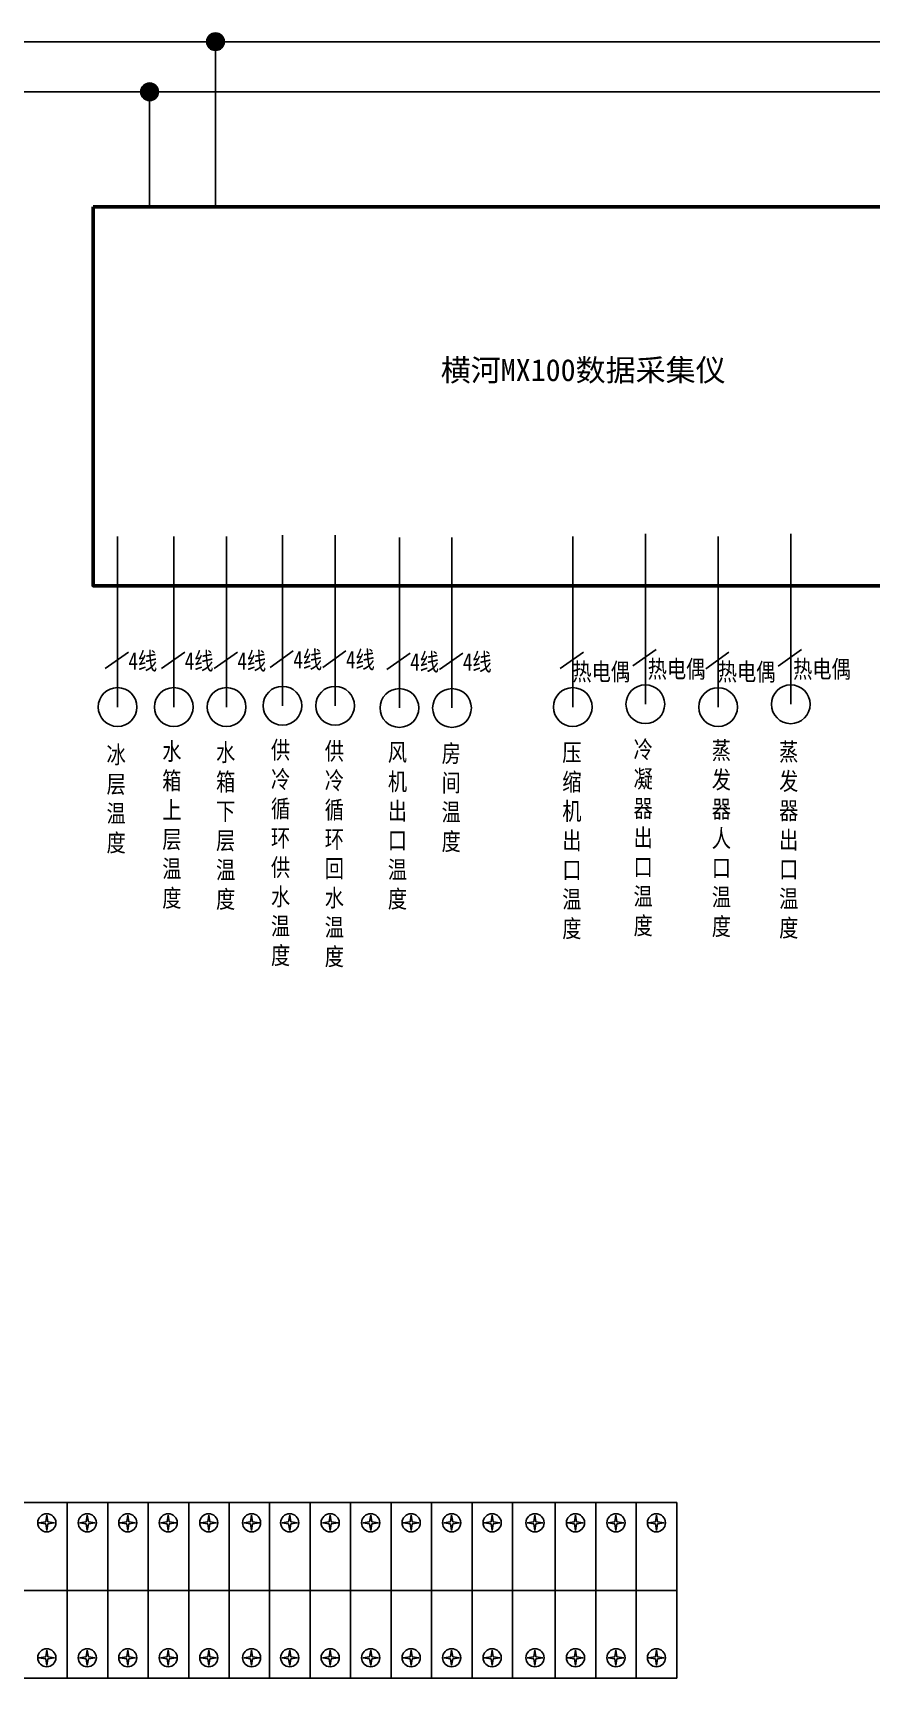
# Model space of a CAD drawing. Header units: millimetres. Extents: x -12 to 14427, y -3355744248 to 6060.
# Drawn here: x 5280.3 to 5375.6, y 2236.6 to 2423.5 of the extents above; entities that cross this region are included whole.
import ezdxf

# ---------------------------------------------------------------- set-up
doc = ezdxf.new("R2010")
doc.units = ezdxf.units.MM
doc.layers.add('总内框线', color=7, linetype='Continuous', lineweight=50)
doc.styles.add('宋体', font='')
doc.styles.add('陈杰（2）', font='gbenor.shx', dxfattribs={"width": 0.8, "bigfont": 'gbcbig.shx'})
doc.styles.get('宋体').set_extended_font_data('SimSun')

msp = doc.modelspace()

# ---------------------------------------------------------------- hatches: boundary and pattern name
at = {"layer": '总内框线', "lineweight": -3}
for points in [[(5302.09, 2422.49, 1), (5300.08, 2422.49, 1)], [(5294.59, 2416.8, 1), (5292.59, 2416.8, 1)]]:
    msp.add_hatch(color=256, dxfattribs=at).paths.add_polyline_path(points)

# ---------------------------------------------------------------- linework, layer by layer
for p, q in [((5353.49, 2256.56), (5094.94, 2256.56)), ((5284.23, 2256.56), (5284.23, 2236.62)), ((5288.83, 2256.56), (5288.83, 2236.62)), ((5293.43, 2256.56), (5293.43, 2236.62)), ((5298.03, 2256.56), (5298.03, 2236.62)), ((5302.63, 2256.56), (5302.63, 2236.62)), ((5307.23, 2256.56), (5307.23, 2236.62)), ((5311.83, 2256.56), (5311.83, 2236.62)), ((5316.43, 2256.56), (5316.43, 2236.62)), ((5316.43, 2256.56), (5316.43, 2236.62)), ((5316.43, 2256.56), (5316.43, 2236.62)), ((5321.03, 2256.56), (5321.03, 2236.62)), ((5321.03, 2256.56), (5321.03, 2236.62)), ((5325.63, 2256.56), (5325.63, 2236.62)), ((5330.23, 2256.56), (5330.23, 2236.62)), ((5330.23, 2256.56), (5330.23, 2236.62)), ((5334.83, 2256.56), (5334.83, 2236.62)), ((5339.69, 2256.56), (5339.69, 2236.62)), ((5344.29, 2256.56), (5344.29, 2236.62)), ((5348.89, 2256.56), (5348.89, 2236.62)), ((5353.49, 2256.56), (5353.49, 2236.62)), ((5281.02, 2254.26), (5281.79, 2254.37)), ((5281.02, 2254.26), (5281.79, 2254.14)), ((5281.91, 2255.14), (5281.79, 2254.37)), ((5281.91, 2253.37), (5281.79, 2254.14)), ((5281.91, 2255.14), (5282.03, 2254.37)), ((5281.91, 2253.37), (5282.03, 2254.14)), ((5282.8, 2254.26), (5282.03, 2254.37)), ((5282.8, 2254.26), (5282.03, 2254.14)), ((5285.62, 2254.26), (5286.39, 2254.37)), ((5285.62, 2254.26), (5286.39, 2254.14)), ((5286.51, 2255.14), (5286.39, 2254.37)), ((5286.51, 2253.37), (5286.39, 2254.14)), ((5286.51, 2255.14), (5286.63, 2254.37)), ((5286.51, 2253.37), (5286.63, 2254.14)), ((5287.4, 2254.26), (5286.63, 2254.37)), ((5287.4, 2254.26), (5286.63, 2254.14)), ((5290.22, 2254.26), (5290.99, 2254.37)), ((5290.22, 2254.26), (5290.99, 2254.14)), ((5291.11, 2255.14), (5290.99, 2254.37)), ((5291.11, 2253.37), (5290.99, 2254.14)), ((5291.11, 2255.14), (5291.23, 2254.37)), ((5291.11, 2253.37), (5291.23, 2254.14)), ((5292, 2254.26), (5291.23, 2254.37)), ((5292, 2254.26), (5291.23, 2254.14)), ((5294.82, 2254.26), (5295.59, 2254.37)), ((5294.82, 2254.26), (5295.59, 2254.14)), ((5295.71, 2255.14), (5295.59, 2254.37)), ((5295.71, 2253.37), (5295.59, 2254.14)), ((5295.71, 2255.14), (5295.83, 2254.37)), ((5295.71, 2253.37), (5295.83, 2254.14)), ((5296.6, 2254.26), (5295.83, 2254.37)), ((5296.6, 2254.26), (5295.83, 2254.14)), ((5299.42, 2254.26), (5300.19, 2254.37)), ((5299.42, 2254.26), (5300.19, 2254.14)), ((5300.31, 2255.14), (5300.19, 2254.37)), ((5300.31, 2253.37), (5300.19, 2254.14)), ((5300.31, 2255.14), (5300.43, 2254.37)), ((5300.31, 2253.37), (5300.43, 2254.14)), ((5301.2, 2254.26), (5300.43, 2254.37)), ((5301.2, 2254.26), (5300.43, 2254.14)), ((5304.29, 2254.26), (5305.06, 2254.37)), ((5304.29, 2254.26), (5305.06, 2254.14)), ((5305.18, 2255.14), (5305.06, 2254.37)), ((5305.18, 2253.37), (5305.06, 2254.14)), ((5305.18, 2255.14), (5305.29, 2254.37)), ((5305.18, 2253.37), (5305.29, 2254.14)), ((5306.06, 2254.26), (5305.29, 2254.37)), ((5306.06, 2254.26), (5305.29, 2254.14)), ((5308.62, 2254.26), (5309.39, 2254.37)), ((5308.62, 2254.26), (5309.39, 2254.14)), ((5309.51, 2255.14), (5309.39, 2254.37)), ((5309.51, 2253.37), (5309.39, 2254.14)), ((5309.51, 2255.14), (5309.63, 2254.37)), ((5309.51, 2253.37), (5309.63, 2254.14)), ((5310.4, 2254.26), (5309.63, 2254.37)), ((5310.4, 2254.26), (5309.63, 2254.14)), ((5313.22, 2254.26), (5313.99, 2254.37)), ((5313.22, 2254.26), (5313.99, 2254.14)), ((5314.11, 2255.14), (5313.99, 2254.37)), ((5314.11, 2253.37), (5313.99, 2254.14)), ((5314.11, 2255.14), (5314.23, 2254.37)), ((5314.11, 2253.37), (5314.23, 2254.14)), ((5315, 2254.26), (5314.23, 2254.37)), ((5315, 2254.26), (5314.23, 2254.14)), ((5317.82, 2254.26), (5318.59, 2254.37)), ((5317.82, 2254.26), (5318.59, 2254.14)), ((5318.71, 2255.14), (5318.59, 2254.37)), ((5318.71, 2253.37), (5318.59, 2254.14)), ((5318.71, 2255.14), (5318.83, 2254.37)), ((5318.71, 2253.37), (5318.83, 2254.14)), ((5319.6, 2254.26), (5318.83, 2254.37)), ((5319.6, 2254.26), (5318.83, 2254.14)), ((5322.42, 2254.26), (5323.19, 2254.37)), ((5322.42, 2254.26), (5323.19, 2254.14)), ((5323.31, 2255.14), (5323.19, 2254.37)), ((5323.31, 2253.37), (5323.19, 2254.14)), ((5323.31, 2255.14), (5323.43, 2254.37)), ((5323.31, 2253.37), (5323.43, 2254.14)), ((5324.2, 2254.26), (5323.43, 2254.37)), ((5324.2, 2254.26), (5323.43, 2254.14)), ((5327.02, 2254.26), (5327.79, 2254.37)), ((5327.02, 2254.26), (5327.79, 2254.14)), ((5327.91, 2255.14), (5327.79, 2254.37)), ((5327.91, 2253.37), (5327.79, 2254.14)), ((5327.91, 2255.14), (5328.03, 2254.37)), ((5327.91, 2253.37), (5328.03, 2254.14)), ((5328.8, 2254.26), (5328.03, 2254.37)), ((5328.8, 2254.26), (5328.03, 2254.14)), ((5331.62, 2254.26), (5332.39, 2254.37)), ((5331.62, 2254.26), (5332.39, 2254.14)), ((5332.51, 2255.14), (5332.39, 2254.37)), ((5332.51, 2253.37), (5332.39, 2254.14)), ((5332.51, 2255.14), (5332.63, 2254.37)), ((5332.51, 2253.37), (5332.63, 2254.14)), ((5333.4, 2254.26), (5332.63, 2254.37)), ((5333.4, 2254.26), (5332.63, 2254.14)), ((5336.49, 2254.26), (5337.26, 2254.37)), ((5336.49, 2254.26), (5337.26, 2254.14)), ((5337.38, 2255.14), (5337.26, 2254.37)), ((5337.38, 2253.37), (5337.26, 2254.14)), ((5337.38, 2255.14), (5337.49, 2254.37)), ((5337.38, 2253.37), (5337.49, 2254.14)), ((5338.26, 2254.26), (5337.49, 2254.37)), ((5338.26, 2254.26), (5337.49, 2254.14)), ((5341.09, 2254.26), (5341.86, 2254.37)), ((5341.09, 2254.26), (5341.86, 2254.14)), ((5341.98, 2255.14), (5341.86, 2254.37)), ((5341.98, 2253.37), (5341.86, 2254.14)), ((5341.98, 2255.14), (5342.09, 2254.37)), ((5341.98, 2253.37), (5342.09, 2254.14)), ((5342.86, 2254.26), (5342.09, 2254.37)), ((5342.86, 2254.26), (5342.09, 2254.14)), ((5345.69, 2254.26), (5346.46, 2254.37)), ((5345.69, 2254.26), (5346.46, 2254.14)), ((5346.58, 2255.14), (5346.46, 2254.37)), ((5346.58, 2253.37), (5346.46, 2254.14)), ((5346.58, 2255.14), (5346.69, 2254.37)), ((5346.58, 2253.37), (5346.69, 2254.14)), ((5347.46, 2254.26), (5346.69, 2254.37)), ((5347.46, 2254.26), (5346.69, 2254.14)), ((5350.29, 2254.26), (5351.06, 2254.37)), ((5350.29, 2254.26), (5351.06, 2254.14)), ((5351.18, 2255.14), (5351.06, 2254.37)), ((5351.18, 2253.37), (5351.06, 2254.14)), ((5351.18, 2255.14), (5351.29, 2254.37)), ((5351.18, 2253.37), (5351.29, 2254.14)), ((5352.06, 2254.26), (5351.29, 2254.37)), ((5352.06, 2254.26), (5351.29, 2254.14)), ((5100.23, 2246.59), (5353.49, 2246.59)), ((5281.02, 2238.93), (5281.79, 2239.04)), ((5281.02, 2238.93), (5281.79, 2238.81)), ((5281.91, 2239.81), (5281.79, 2239.04)), ((5281.91, 2238.04), (5281.79, 2238.81)), ((5281.91, 2239.81), (5282.03, 2239.04)), ((5281.91, 2238.04), (5282.03, 2238.81)), ((5282.8, 2238.93), (5282.03, 2239.04)), ((5282.8, 2238.93), (5282.03, 2238.81)), ((5285.62, 2238.93), (5286.39, 2239.04)), ((5285.62, 2238.93), (5286.39, 2238.81)), ((5286.51, 2239.81), (5286.39, 2239.04)), ((5286.51, 2238.04), (5286.39, 2238.81)), ((5286.51, 2239.81), (5286.63, 2239.04)), ((5286.51, 2238.04), (5286.63, 2238.81)), ((5287.4, 2238.93), (5286.63, 2239.04)), ((5287.4, 2238.93), (5286.63, 2238.81)), ((5290.22, 2238.93), (5290.99, 2239.04)), ((5290.22, 2238.93), (5290.99, 2238.81)), ((5291.11, 2239.81), (5290.99, 2239.04)), ((5291.11, 2238.04), (5290.99, 2238.81)), ((5291.11, 2239.81), (5291.23, 2239.04)), ((5291.11, 2238.04), (5291.23, 2238.81)), ((5292, 2238.93), (5291.23, 2239.04)), ((5292, 2238.93), (5291.23, 2238.81)), ((5294.82, 2238.93), (5295.59, 2239.04)), ((5294.82, 2238.93), (5295.59, 2238.81)), ((5295.71, 2239.81), (5295.59, 2239.04)), ((5295.71, 2238.04), (5295.59, 2238.81)), ((5295.71, 2239.81), (5295.83, 2239.04)), ((5295.71, 2238.04), (5295.83, 2238.81)), ((5296.6, 2238.93), (5295.83, 2239.04)), ((5296.6, 2238.93), (5295.83, 2238.81)), ((5299.42, 2238.93), (5300.19, 2239.04)), ((5299.42, 2238.93), (5300.19, 2238.81)), ((5300.31, 2239.81), (5300.19, 2239.04)), ((5300.31, 2238.04), (5300.19, 2238.81)), ((5300.31, 2239.81), (5300.43, 2239.04)), ((5300.31, 2238.04), (5300.43, 2238.81)), ((5301.2, 2238.93), (5300.43, 2239.04)), ((5301.2, 2238.93), (5300.43, 2238.81)), ((5304.29, 2238.93), (5305.06, 2239.04)), ((5304.29, 2238.93), (5305.06, 2238.81)), ((5305.18, 2239.81), (5305.06, 2239.04)), ((5305.18, 2238.04), (5305.06, 2238.81)), ((5305.18, 2239.81), (5305.29, 2239.04)), ((5305.18, 2238.04), (5305.29, 2238.81)), ((5306.06, 2238.93), (5305.29, 2239.04)), ((5306.06, 2238.93), (5305.29, 2238.81)), ((5308.62, 2238.93), (5309.39, 2239.04)), ((5308.62, 2238.93), (5309.39, 2238.81)), ((5309.51, 2239.81), (5309.39, 2239.04)), ((5309.51, 2238.04), (5309.39, 2238.81)), ((5309.51, 2239.81), (5309.63, 2239.04)), ((5309.51, 2238.04), (5309.63, 2238.81)), ((5310.4, 2238.93), (5309.63, 2239.04)), ((5310.4, 2238.93), (5309.63, 2238.81)), ((5313.22, 2238.93), (5313.99, 2239.04)), ((5313.22, 2238.93), (5313.99, 2238.81)), ((5314.11, 2239.81), (5313.99, 2239.04)), ((5314.11, 2238.04), (5313.99, 2238.81)), ((5314.11, 2239.81), (5314.23, 2239.04)), ((5314.11, 2238.04), (5314.23, 2238.81)), ((5315, 2238.93), (5314.23, 2239.04)), ((5315, 2238.93), (5314.23, 2238.81)), ((5317.82, 2238.93), (5318.59, 2239.04)), ((5317.82, 2238.93), (5318.59, 2238.81)), ((5318.71, 2239.81), (5318.59, 2239.04)), ((5318.71, 2238.04), (5318.59, 2238.81)), ((5318.71, 2239.81), (5318.83, 2239.04)), ((5318.71, 2238.04), (5318.83, 2238.81)), ((5319.6, 2238.93), (5318.83, 2239.04)), ((5319.6, 2238.93), (5318.83, 2238.81)), ((5322.42, 2238.93), (5323.19, 2239.04)), ((5322.42, 2238.93), (5323.19, 2238.81)), ((5323.31, 2239.81), (5323.19, 2239.04)), ((5323.31, 2238.04), (5323.19, 2238.81)), ((5323.31, 2239.81), (5323.43, 2239.04)), ((5323.31, 2238.04), (5323.43, 2238.81)), ((5324.2, 2238.93), (5323.43, 2239.04)), ((5324.2, 2238.93), (5323.43, 2238.81)), ((5327.02, 2238.93), (5327.79, 2239.04)), ((5327.02, 2238.93), (5327.79, 2238.81)), ((5327.91, 2239.81), (5327.79, 2239.04)), ((5327.91, 2238.04), (5327.79, 2238.81)), ((5327.91, 2239.81), (5328.03, 2239.04)), ((5327.91, 2238.04), (5328.03, 2238.81)), ((5328.8, 2238.93), (5328.03, 2239.04)), ((5328.8, 2238.93), (5328.03, 2238.81)), ((5331.62, 2238.93), (5332.39, 2239.04)), ((5331.62, 2238.93), (5332.39, 2238.81)), ((5332.51, 2239.81), (5332.39, 2239.04)), ((5332.51, 2238.04), (5332.39, 2238.81)), ((5332.51, 2239.81), (5332.63, 2239.04)), ((5332.51, 2238.04), (5332.63, 2238.81)), ((5333.4, 2238.93), (5332.63, 2239.04)), ((5333.4, 2238.93), (5332.63, 2238.81)), ((5336.49, 2238.93), (5337.26, 2239.04)), ((5336.49, 2238.93), (5337.26, 2238.81)), ((5337.38, 2239.81), (5337.26, 2239.04)), ((5337.38, 2238.04), (5337.26, 2238.81)), ((5337.38, 2239.81), (5337.49, 2239.04)), ((5337.38, 2238.04), (5337.49, 2238.81)), ((5338.26, 2238.93), (5337.49, 2239.04)), ((5338.26, 2238.93), (5337.49, 2238.81)), ((5341.09, 2238.93), (5341.86, 2239.04)), ((5341.09, 2238.93), (5341.86, 2238.81)), ((5341.98, 2239.81), (5341.86, 2239.04)), ((5341.98, 2238.04), (5341.86, 2238.81)), ((5341.98, 2239.81), (5342.09, 2239.04)), ((5341.98, 2238.04), (5342.09, 2238.81)), ((5342.86, 2238.93), (5342.09, 2239.04)), ((5342.86, 2238.93), (5342.09, 2238.81)), ((5345.69, 2238.93), (5346.46, 2239.04)), ((5345.69, 2238.93), (5346.46, 2238.81)), ((5346.58, 2239.81), (5346.46, 2239.04)), ((5346.58, 2238.04), (5346.46, 2238.81)), ((5346.58, 2239.81), (5346.69, 2239.04)), ((5346.58, 2238.04), (5346.69, 2238.81)), ((5347.46, 2238.93), (5346.69, 2239.04)), ((5347.46, 2238.93), (5346.69, 2238.81)), ((5350.29, 2238.93), (5351.06, 2239.04)), ((5350.29, 2238.93), (5351.06, 2238.81)), ((5351.18, 2239.81), (5351.06, 2239.04)), ((5351.18, 2238.04), (5351.06, 2238.81)), ((5351.18, 2239.81), (5351.29, 2239.04)), ((5351.18, 2238.04), (5351.29, 2238.81)), ((5352.06, 2238.93), (5351.29, 2239.04)), ((5352.06, 2238.93), (5351.29, 2238.81)), ((5094.94, 2236.62), (5353.49, 2236.62))]:
    msp.add_line(p, q)
for centre in [(5281.91, 2254.26), (5286.51, 2254.26), (5291.11, 2254.26), (5295.71, 2254.26), (5300.31, 2254.26), (5305.18, 2254.26), (5309.51, 2254.26), (5314.11, 2254.26), (5318.71, 2254.26), (5323.31, 2254.26), (5327.91, 2254.26), (5332.51, 2254.26), (5337.38, 2254.26), (5341.98, 2254.26), (5346.58, 2254.26), (5351.18, 2254.26), (5281.91, 2238.93), (5286.51, 2238.93), (5291.11, 2238.93), (5295.71, 2238.93), (5300.31, 2238.93), (5305.18, 2238.93), (5309.51, 2238.93), (5314.11, 2238.93), (5318.71, 2238.93), (5323.31, 2238.93), (5327.91, 2238.93), (5332.51, 2238.93), (5337.38, 2238.93), (5341.98, 2238.93), (5346.58, 2238.93), (5351.18, 2238.93)]:
    msp.add_circle(centre, 1.03)
for p, q in [((5267.77, 2422.49), (5456.42, 2422.49)), ((5301.08, 2422.49), (5301.08, 2403.72)), ((5265.96, 2416.8), (5293.59, 2416.8)), ((5293.59, 2416.8), (5293.59, 2403.72)), ((5293.59, 2416.8), (5448.26, 2416.8)), ((5289.95, 2346.92), (5289.95, 2366.29)), ((5296.34, 2346.92), (5296.34, 2366.29)), ((5302.33, 2346.92), (5302.33, 2366.29)), ((5308.69, 2347.07), (5308.69, 2366.44)), ((5314.67, 2347.07), (5314.67, 2366.44)), ((5321.97, 2346.81), (5321.97, 2366.19)), ((5327.95, 2346.81), (5327.95, 2366.19)), ((5341.67, 2346.92), (5341.67, 2366.29)), ((5349.92, 2347.24), (5349.92, 2366.61)), ((5358.19, 2346.91), (5358.19, 2366.28)), ((5366.44, 2347.23), (5366.44, 2366.6)), ((5288.54, 2351.28), (5291.18, 2353.15)), ((5294.93, 2351.28), (5297.58, 2353.15)), ((5300.92, 2351.28), (5303.56, 2353.15)), ((5307.28, 2351.42), (5309.92, 2353.3)), ((5313.26, 2351.42), (5315.9, 2353.3)), ((5320.56, 2351.17), (5323.2, 2353.04)), ((5326.54, 2351.17), (5329.18, 2353.04)), ((5340.25, 2351.28), (5342.9, 2353.15)), ((5348.51, 2351.59), (5351.15, 2353.47)), ((5356.78, 2351.26), (5359.42, 2353.14)), ((5365.03, 2351.58), (5367.68, 2353.46))]:
    msp.add_line(p, q, dxfattribs=at)
at = {"layer": '总内框线'}
msp.add_lwpolyline([(5287.17, 2403.72), (5408.08, 2403.72), (5408.08, 2360.7), (5287.17, 2360.7)], close=True, dxfattribs=at)
at = {"layer": '总内框线', "lineweight": -3}
for centre, radius in [((5301.08, 2422.49), 1), ((5293.59, 2416.8), 1), ((5289.95, 2346.92), 2.2), ((5296.34, 2346.92), 2.2), ((5302.33, 2346.92), 2.2), ((5308.69, 2347.07), 2.2), ((5314.67, 2347.07), 2.2), ((5321.97, 2346.81), 2.2), ((5327.95, 2346.81), 2.2), ((5341.67, 2346.92), 2.2), ((5349.92, 2347.24), 2.2), ((5358.19, 2346.91), 2.2), ((5366.44, 2347.23), 2.2)]:
    msp.add_circle(centre, radius, dxfattribs=at)

# ---------------------------------------------------------------- texts
at = {"layer": '总内框线', "insert": (5326.67, 2386.44), "char_height": 3, "attachment_point": 1, "style": '宋体'}
msp.add_mtext_dynamic_manual_height_columns('{\\H0.83333x;横河MX100数据采集仪}', width=40.833, gutter_width=99.96, heights=[0], dxfattribs=at)
at = {"layer": '总内框线', "lineweight": -3, "char_height": 2, "attachment_point": 1, "style": '陈杰（2）'}
for s, width, gutter_width, heights, insert in [('{\\fSimSun|b0|i0|c134|p2;4线}', 19.993, 99.96, [0], (5291.18, 2353.15)), ('{\\fSimSun|b0|i0|c134|p2;4线}', 19.993, 99.96, [0], (5297.58, 2353.15)), ('{\\fSimSun|b0|i0|c134|p2;4线}', 19.993, 99.96, [0], (5303.56, 2353.15)), ('{\\fSimSun|b0|i0|c134|p2;4线}', 19.993, 99.96, [0], (5309.92, 2353.3)), ('{\\fSimSun|b0|i0|c134|p2;4线}', 19.993, 99.96, [0], (5315.9, 2353.3)), ('{\\fSimSun|b0|i0|c134|p2;4线}', 19.993, 99.96, [0], (5323.2, 2353.04)), ('{\\fSimSun|b0|i0|c134|p2;4线}', 19.993, 99.96, [0], (5329.18, 2353.04)), ('{\\fSimSun|b0|i0|c134|p2;热电偶}', 8.0749, 99.96, [0], (5341.63, 2351.93)), ('{\\fSimSun|b0|i0|c134|p2;热电偶}', 8.0749, 99.96, [0], (5350.19, 2352.24)), ('{\\fSimSun|b0|i0|c134|p2;热电偶}', 8.0749, 99.96, [0], (5358.15, 2351.92)), ('{\\fSimSun|b0|i0|c134|p2;热电偶}', 8.0749, 99.96, [0], (5366.71, 2352.23)), ('{\\fSimSun|b0|i0|c134|p2;供冷循环供水温度}', 2.4492, 99.96, [31.27], (5307.38, 2343.04)), ('{\\fSimSun|b0|i0|c134|p2;冷凝器出口温度}', 2.4492, 99.96, [32.06], (5348.58, 2343.09)), ('{\\fSimSun|b0|i0|c134|p2;冰层温度}', 2.4492, 99.96, [15.6], (5288.7, 2342.5)), ('{\\fSimSun|b0|i0|c134|p2;水箱上层温度}', 2.4492, 99.96, [22.69], (5295.03, 2342.89)), ('{\\fSimSun|b0|i0|c134|p2;水箱下层温度}', 2.4492, 99.96, [22.69], (5301.14, 2342.76)), ('{\\fSimSun|b0|i0|c134|p2;供冷循环回水}{\\fSimSun|b0|i0|c134|p2;温度}', 2.4492, 0, [32.73], (5313.49, 2342.91)), ('{\\fSimSun|b0|i0|c134|p2;风机出口温度}', 2.4492, 99.96, [22.69], (5320.66, 2342.79)), ('{\\fSimSun|b0|i0|c134|p2;房间温度}', 2.4492, 99.96, [22.69], (5326.77, 2342.65)), ('{\\fSimSun|b0|i0|c134|p2;压缩机出口温度}', 2.4492, 99.96, [32.06], (5340.48, 2342.76)), ('{\\fSimSun|b0|i0|c134|p2;蒸发器人口温度}', 2.4492, 99.96, [32.06], (5357.47, 2343)), ('{\\fSimSun|b0|i0|c134|p2;蒸发器出口温度}', 2.4492, 99.96, [32.06], (5365.12, 2342.83))]:
    msp.add_mtext_dynamic_manual_height_columns(s, width=width, gutter_width=gutter_width, heights=heights, dxfattribs=dict(at, insert=insert))

doc.saveas('drawing.dxf')
